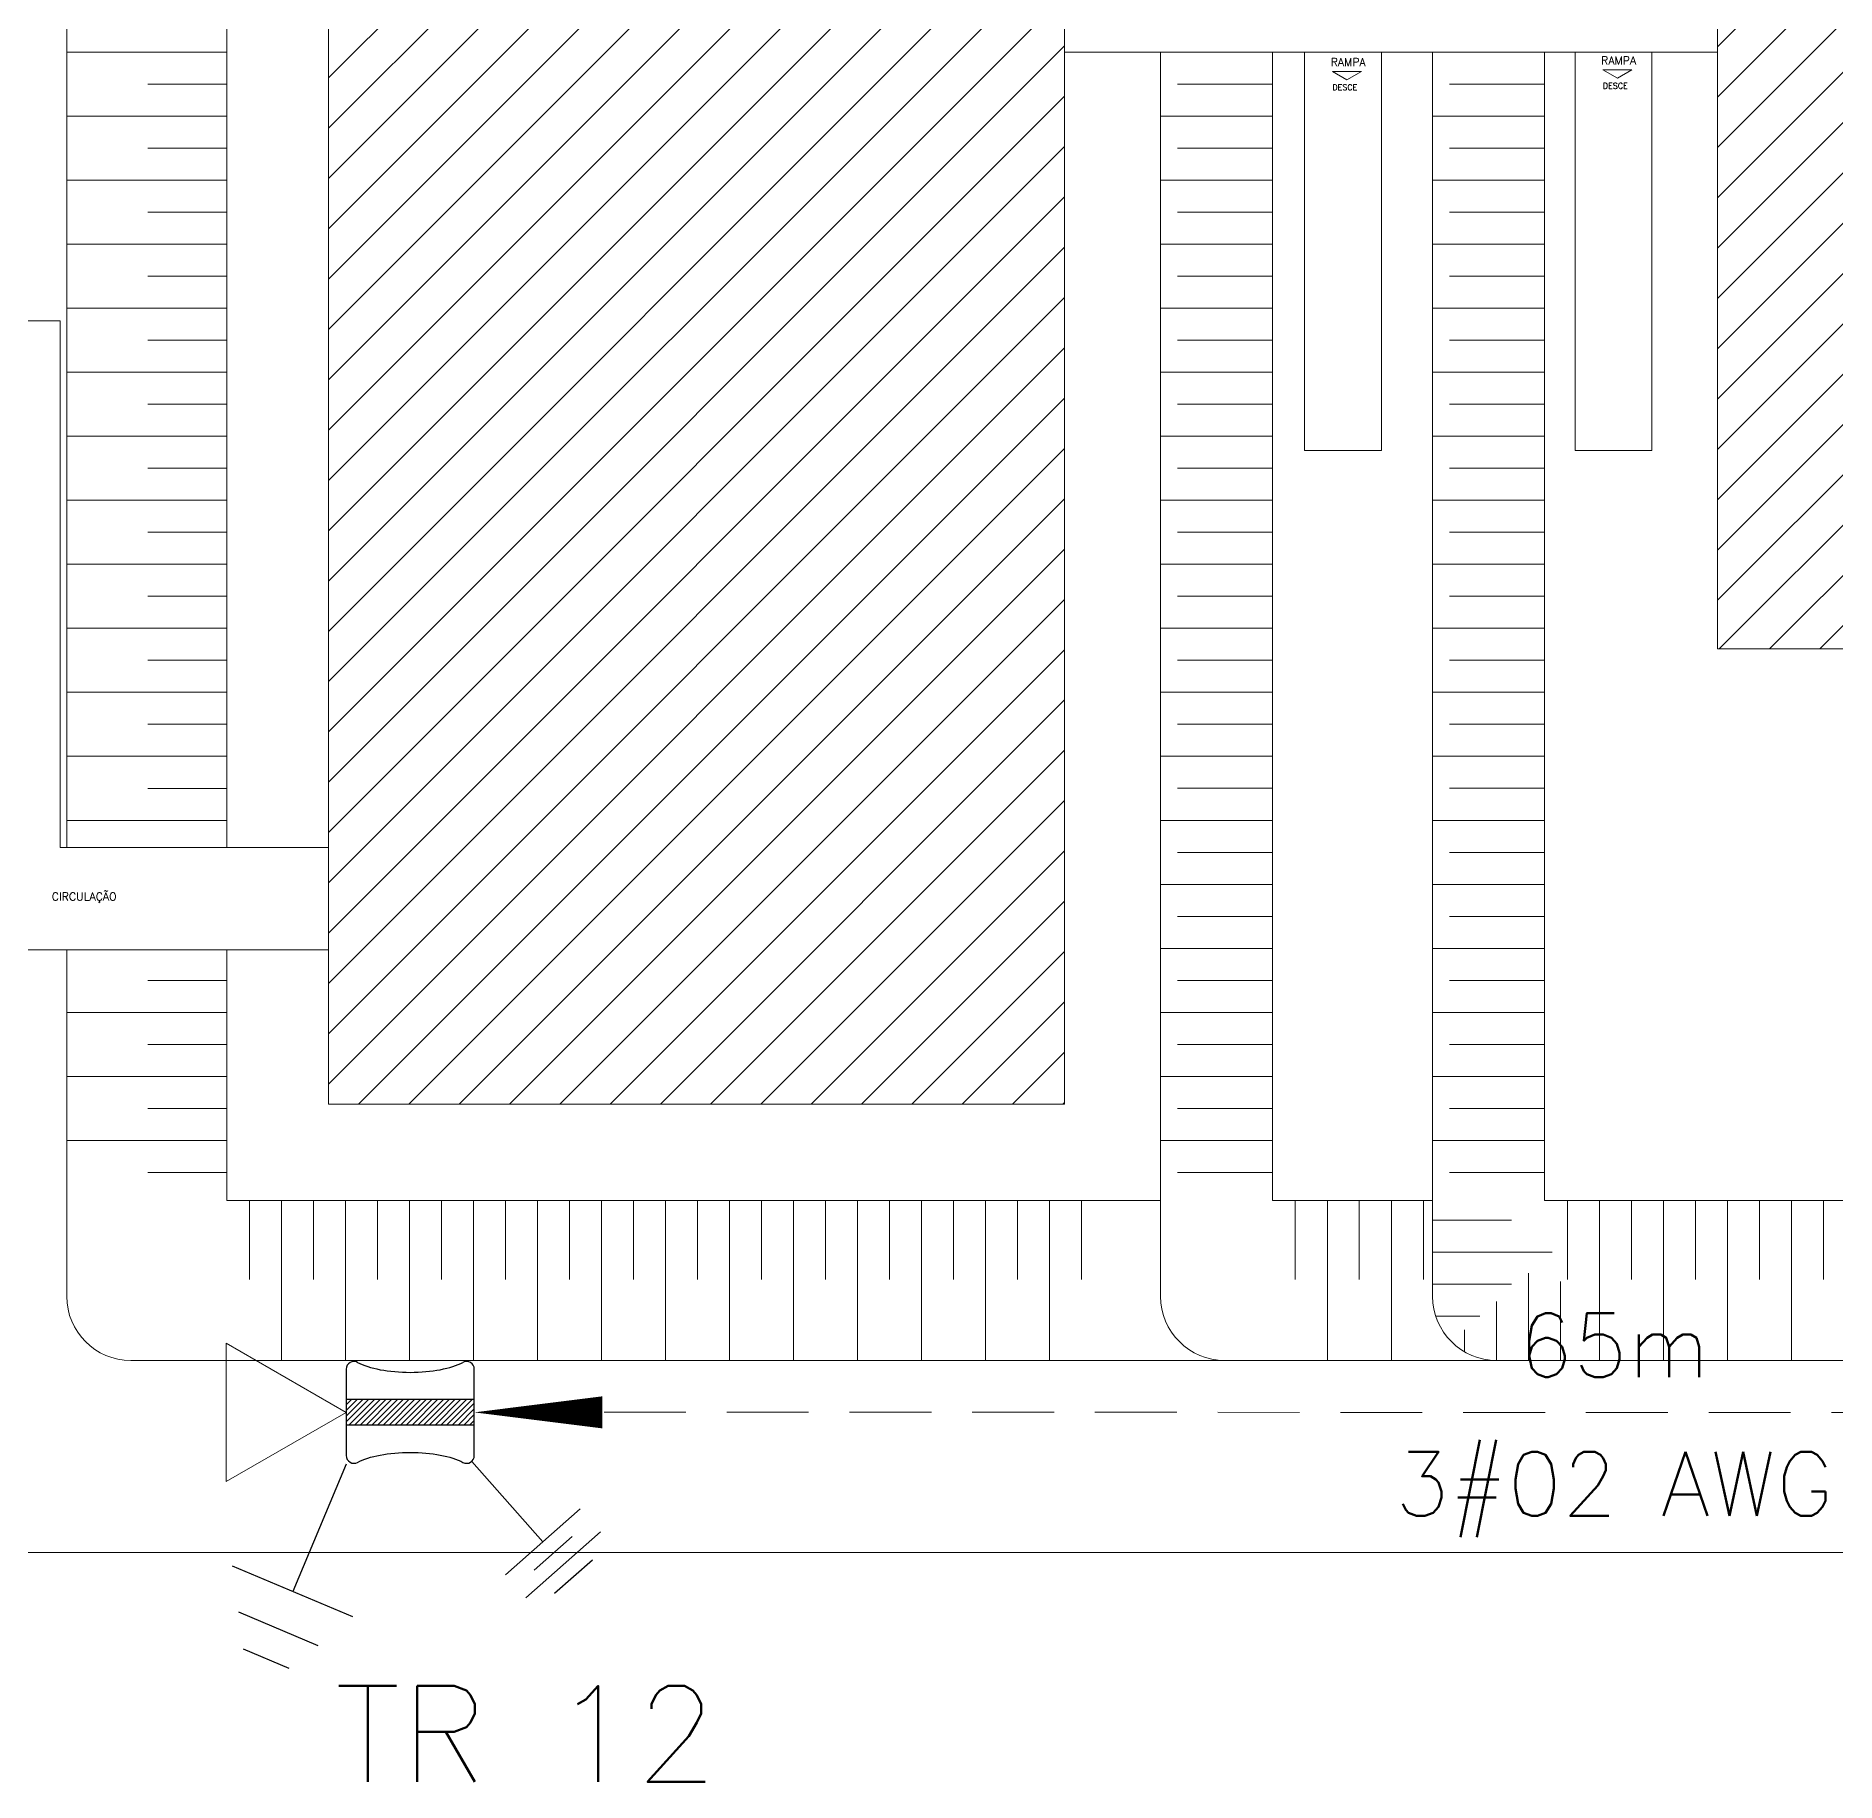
# Model space of a CAD drawing. Header units: millimetres. Extents: x 997 to 4249, y 599 to 1440.
# Drawn here: x 1782.5 to 1865, y 995.5 to 1075.5 of the extents above; entities that cross this region are included whole.
import ezdxf
from ezdxf.enums import TextEntityAlignment as Align

# ---------------------------------------------------------------- set-up
doc = ezdxf.new("R2010")
doc.units = ezdxf.units.MM
doc.linetypes.add('HIDDEN', pattern=[0.375, 0.25, -0.125])
for name, color, linetype in [('AT', 5, 'Continuous'), ('BT', 5, 'Continuous'), ('cercas existentes', 18, 'Continuous'), ('ESPECARQ', 2, 'Continuous'), ('POSTE', 5, 'Continuous'), ('POSTES', 1, 'Continuous'), ('SECUNDARIA', 5, 'Continuous'), ('taludes', 9, 'Continuous')]:
    doc.layers.add(name, color=color, linetype=linetype)
doc.styles.add('1mm', font='romans.shx', dxfattribs={"height": 2})
doc.styles.add('REGUA100', font='simplex.shx')
doc.styles.add('REGUA60', font='')
doc.styles.add('TEXTO50', font='ROMANS.SHX', dxfattribs={"height": 0.13})
doc.styles.get('REGUA60').set_extended_font_data('Swis721 LtEx BT')
pattern_1 = [(45, (-2604.8399, -1342.633), (-1.1524662, 1.1524662), [])]

# ---------------------------------------------------------------- blocks, each defined once
blk = doc.blocks.new('B600.105')
at = {"layer": 'POSTE'}
h = blk.add_hatch(dxfattribs=at)
h.set_pattern_fill('ANSI31', color=256, scale=0.04, angle=270, style=0)
h.paths.add_polyline_path([(0.4, 2), (-0.4, 2), (-0.4, -2), (0.4, -2)])
for p, q in [((1.351, 2), (-1.351, 2)), ((-0.4, 2), (-0.4, -2)), ((0.4, 2), (0.4, -2)), ((-1.351, -2), (1.351, -2))]:
    blk.add_line(p, q, dxfattribs=at)
for centre, start, end in [((-1.351, 1.76), 90, 208.4233), ((1.351, 1.76), 331.5767, 90), ((-1.351, -1.76), 151.5767, 270), ((1.351, -1.76), 270, 28.4233)]:
    blk.add_arc(centre, 0.24, start, end, dxfattribs=at)
blk.add_ellipse((-1.93, 0), major_axis=(0, 1.956), ratio=0.347643, start_param=3.712556, end_param=5.712222, dxfattribs=at)
at = {"layer": 'POSTE', "extrusion": (0, 0, -1)}
blk.add_ellipse((1.93, 0), major_axis=(0, 1.956), ratio=0.347643, start_param=3.712556, end_param=5.712222, dxfattribs=at)
blk = doc.blocks.new('Para-Raios')
at = {"layer": 'BT'}
for p, q in [((-1.19, 2.175), (1.189, 2.175)), ((-2.344, 1.45), (2.343, 1.451)), ((-2.343, 0), (2.343, 0)), ((-1.19, 0.725), (1.19, 0.725)), ((0.001, -5.043), (0, 0))]:
    blk.add_line(p, q, dxfattribs=at)
blk = doc.blocks.new('ATERRAMENTO')
at = {"layer": 'BT'}
for p, q in [((-4.31, -2.036), (-4.309, 2.037)), ((-5.562, -1.392), (-5.561, 1.297)), ((-6.573, -0.839), (-6.573, 0.713)), ((0, 0), (-4.31, 0))]:
    blk.add_line(p, q, dxfattribs=at)
blk = doc.blocks.new('INDUNI1')
at = {"color": 0, "style": 'REGUA100', "width": 1.4, "flags": 8}
for tag, p in [('NOME1', (0, 0)), ('NOME2', (0, -4.29))]:
    blk.add_attdef(tag, text='', height=2.5, dxfattribs=at).set_placement(p, align=Align.CENTER)
at = {"layer": 'ESPECARQ', "style": 'REGUA60', "width": 1.4}
blk.add_attdef('AREA', text='', height=1.5, dxfattribs=at).set_placement((0, -7.81), align=Align.CENTER)
at = {"layer": 'ESPECARQ', "style": 'REGUA60', "width": 1.4, "flags": 8}
for tag, p in [('PISO', (0, -10.31)), ('REVPAR', (0, -12.81)), ('PEDIR', (0, -15.31))]:
    blk.add_attdef(tag, text='', height=1.5, dxfattribs=at).set_placement(p, align=Align.CENTER)
blk = doc.blocks.new('gtfoods1')
at = {"layer": 'taludes', "lineweight": 5}
h = blk.add_hatch(dxfattribs=at)
h.set_pattern_fill('ANSI31', color=256, scale=0.35, style=0)
h.set_pattern_definition(pattern_1)
h.paths.add_polyline_path([(-94.822, 484.708), (-128.556, 484.708), (-128.556, 365.614), (-94.822, 365.614), (-94.822, 413.824), (-94.822, 413.824), (-94.822, 415.584), (-94.822, 419.471), (-94.822, 419.471)])
h = blk.add_hatch(dxfattribs=at)
h.set_pattern_fill('ANSI31', color=256, scale=0.35, style=0)
h.set_pattern_definition(pattern_1)
h.paths.add_polyline_path([(-35.569, 446.978), (-64.902, 446.978), (-64.902, 386.478), (-35.569, 386.478)])
h.paths.add_polyline_path([(-56.766, 417.989), (-35.713, 417.989), (-35.713, 422.389), (-56.766, 422.389)], flags=24)
for p, q in [((-140.55, 439.667), (-140.55, 377.384)), ((-133.217, 426.237), (-133.217, 377.384)), ((-133.217, 413.824), (-140.55, 413.824)), ((-83.822, 413.824), (-94.822, 413.824)), ((-83.822, 413.824), (-94.822, 413.824)), ((-90.422, 356.814, 12.071), (-90.422, 413.824, 12.071)), ((-85.289, 361.214, 12.071), (-85.289, 413.824, 12.071)), ((-83.822, 413.824), (-83.822, 397.324)), ((-80.302, 413.824), (-83.822, 413.824)), ((-83.822, 395.564), (-83.822, 413.824)), ((-64.902, 413.824), (-80.302, 413.824)), ((-80.302, 395.564), (-80.302, 413.824)), ((-71.429, 413.824), (-80.302, 413.824)), ((-80.302, 413.824), (-80.302, 395.564)), ((-77.956, 356.814, 12.071), (-77.956, 413.824, 12.071)), ((-72.822, 361.214, 12.071), (-72.822, 413.824, 12.071)), ((-71.429, 413.824), (-71.429, 397.324)), ((-71.429, 395.564), (-71.429, 413.824)), ((-67.909, 397.324), (-67.909, 413.824)), ((-64.902, 413.824), (-67.909, 413.824)), ((-67.909, 413.824), (-67.909, 395.564)), ((-133.217, 412.357), (-136.836, 412.357)), ((-85.289, 412.357), (-89.642, 412.357)), ((-72.822, 412.357), (-77.175, 412.357)), ((-133.217, 410.89), (-140.55, 410.89)), ((-85.289, 410.891), (-90.422, 410.891)), ((-72.822, 410.891), (-77.956, 410.891)), ((-133.217, 409.424), (-136.836, 409.424)), ((-85.289, 409.424), (-89.642, 409.424)), ((-72.822, 409.424), (-77.175, 409.424)), ((-133.217, 407.957), (-140.55, 407.957)), ((-85.289, 407.957), (-90.422, 407.957)), ((-72.822, 407.957), (-77.956, 407.957)), ((-133.217, 406.49), (-136.836, 406.49)), ((-85.289, 406.491), (-89.642, 406.491)), ((-72.822, 406.491), (-77.175, 406.491)), ((-133.217, 405.024), (-140.55, 405.024)), ((-133.217, 405.024), (-140.55, 405.024)), ((-85.289, 405.024), (-90.422, 405.024)), ((-72.822, 405.024), (-77.956, 405.024)), ((-133.217, 403.557), (-136.836, 403.557)), ((-85.289, 403.557), (-89.642, 403.557)), ((-72.822, 403.557), (-77.175, 403.557)), ((-133.217, 402.09), (-140.55, 402.09)), ((-85.289, 402.091), (-90.422, 402.091)), ((-72.822, 402.091), (-77.956, 402.091)), ((-144.378, 401.511, 9.177), (-140.858, 401.511, 9.177)), ((-140.858, 401.511, 9.177), (-140.858, 399.751, 9.177)), ((-133.217, 400.624), (-136.836, 400.624)), ((-85.289, 400.624), (-89.642, 400.624)), ((-72.822, 400.624), (-77.175, 400.624)), ((-140.858, 399.751, 9.177), (-140.858, 377.384, 9.177)), ((-133.217, 399.157), (-140.55, 399.157)), ((-85.289, 399.157), (-90.422, 399.157)), ((-72.822, 399.157), (-77.956, 399.157)), ((-133.216, 397.69), (-136.836, 397.69)), ((-85.289, 397.691), (-89.642, 397.691)), ((-72.822, 397.691), (-77.175, 397.691)), ((-83.822, 397.324), (-83.822, 395.564)), ((-71.429, 397.324), (-71.429, 395.564)), ((-67.909, 395.564), (-67.909, 397.324)), ((-133.216, 396.224), (-140.55, 396.224)), ((-85.289, 396.224), (-90.422, 396.224)), ((-72.822, 396.224), (-77.956, 396.224)), ((-83.822, 395.564), (-80.302, 395.564)), ((-80.302, 395.564), (-83.822, 395.564)), ((-71.429, 395.564), (-67.909, 395.564)), ((-67.909, 395.564), (-71.429, 395.564)), ((-133.216, 394.757), (-136.836, 394.757)), ((-85.289, 394.757), (-89.642, 394.757)), ((-72.822, 394.757), (-77.175, 394.757)), ((-133.216, 393.29), (-140.55, 393.29)), ((-85.289, 393.291), (-90.422, 393.291)), ((-72.822, 393.291), (-77.956, 393.291)), ((-133.216, 391.824), (-136.836, 391.824)), ((-85.289, 391.824), (-89.642, 391.824)), ((-72.822, 391.824), (-77.175, 391.824)), ((-133.216, 390.357), (-140.55, 390.357)), ((-85.289, 390.357), (-90.422, 390.357)), ((-72.822, 390.357), (-77.956, 390.357)), ((-133.216, 388.89), (-136.836, 388.89)), ((-85.289, 388.891), (-89.642, 388.891)), ((-72.822, 388.891), (-77.175, 388.891)), ((-133.216, 387.424), (-140.55, 387.424)), ((-133.216, 387.424), (-140.55, 387.424)), ((-85.289, 387.424), (-90.422, 387.424)), ((-72.822, 387.424), (-77.956, 387.424)), ((-133.216, 385.957), (-136.836, 385.957)), ((-85.289, 385.957), (-89.642, 385.957)), ((-72.822, 385.957), (-77.175, 385.957)), ((-133.216, 384.49), (-140.55, 384.49)), ((-85.289, 384.491), (-90.422, 384.491)), ((-72.822, 384.491), (-77.956, 384.491)), ((-133.216, 383.024), (-136.836, 383.024)), ((-85.289, 383.024), (-89.642, 383.024)), ((-72.822, 383.024), (-77.175, 383.024)), ((-133.216, 381.557), (-140.55, 381.557)), ((-85.289, 381.557), (-90.422, 381.557)), ((-72.822, 381.557), (-77.956, 381.557)), ((-133.216, 380.09), (-136.836, 380.09)), ((-85.289, 380.091), (-89.642, 380.091)), ((-72.822, 380.091), (-77.175, 380.091)), ((-133.216, 378.624), (-140.55, 378.624)), ((-85.289, 378.624), (-90.422, 378.624)), ((-72.822, 378.624), (-77.956, 378.624)), ((-128.556, 377.384, 9.177), (-140.858, 377.384, 9.177)), ((-85.289, 377.157), (-89.642, 377.157)), ((-72.822, 377.157), (-77.175, 377.157)), ((-85.289, 375.691), (-90.422, 375.691)), ((-72.822, 375.691), (-77.956, 375.691)), ((-85.289, 374.224), (-89.642, 374.224)), ((-72.822, 374.224), (-77.175, 374.224)), ((-128.556, 372.691, 9.177), (-155.378, 372.691, 9.177)), ((-140.55, 372.691, 12.071), (-140.55, 356.814, 12.071)), ((-133.217, 372.691, 12.071), (-133.216, 361.214, 12.071)), ((-85.289, 372.757), (-90.422, 372.757)), ((-72.822, 372.757), (-77.956, 372.757)), ((-133.216, 371.29), (-136.836, 371.29)), ((-85.289, 371.291), (-89.642, 371.291)), ((-72.822, 371.291), (-77.175, 371.291)), ((-133.216, 369.824), (-140.55, 369.824)), ((-85.289, 369.824), (-90.422, 369.824)), ((-72.822, 369.824), (-77.956, 369.824)), ((-133.216, 368.357), (-136.836, 368.357)), ((-85.289, 368.357), (-89.642, 368.357)), ((-72.822, 368.357), (-77.175, 368.357)), ((-133.216, 366.89), (-140.55, 366.89)), ((-85.289, 366.891), (-90.422, 366.891)), ((-72.822, 366.891), (-77.956, 366.891)), ((-133.216, 365.424), (-136.836, 365.424)), ((-85.289, 365.424), (-89.642, 365.424)), ((-72.822, 365.424), (-77.175, 365.424)), ((-133.216, 363.957), (-140.55, 363.957)), ((-85.289, 363.957), (-90.422, 363.957)), ((-72.822, 363.957), (-77.956, 363.957)), ((-133.216, 362.49), (-136.836, 362.49)), ((-85.289, 362.491), (-89.642, 362.491)), ((-72.822, 362.491), (-77.175, 362.491)), ((-133.216, 361.214, 12.071), (-90.422, 361.214, 12.071)), ((-90.422, 361.214, 12.071), (-132.956, 361.214, 12.071)), ((-132.174, 361.214, 12.071), (-132.174, 357.595, 12.071)), ((-130.708, 361.214, 12.071), (-130.708, 353.881, 12.071)), ((-129.241, 361.214, 12.071), (-129.241, 357.595, 12.071)), ((-127.774, 361.214, 12.071), (-127.774, 353.881, 12.071)), ((-126.308, 361.214, 12.071), (-126.308, 357.595, 12.071)), ((-124.841, 361.214, 12.071), (-124.841, 353.881, 12.071)), ((-124.841, 361.214, 12.071), (-124.841, 357.595, 12.071)), ((-123.374, 361.214, 12.071), (-123.374, 357.595, 12.071)), ((-121.908, 361.214, 12.071), (-121.908, 353.881, 12.071)), ((-120.441, 361.214, 12.071), (-120.441, 357.595, 12.071)), ((-118.974, 361.214, 12.071), (-118.974, 353.881, 12.071)), ((-117.508, 361.214, 12.071), (-117.508, 357.595, 12.071)), ((-116.041, 361.214, 12.071), (-116.041, 353.881, 12.071)), ((-114.574, 361.214, 12.071), (-114.574, 357.595, 12.071)), ((-113.108, 361.214, 12.071), (-113.108, 353.881, 12.071)), ((-111.641, 361.214, 12.071), (-111.641, 357.595, 12.071)), ((-110.174, 361.214, 12.071), (-110.174, 353.881, 12.071)), ((-110.174, 361.214, 12.071), (-110.174, 357.595, 12.071)), ((-108.708, 361.214, 12.071), (-108.708, 357.595, 12.071)), ((-107.241, 361.214, 12.071), (-107.241, 353.881, 12.071)), ((-105.774, 361.214, 12.071), (-105.774, 357.595, 12.071)), ((-104.308, 361.214, 12.071), (-104.308, 353.881, 12.071)), ((-102.841, 361.214, 12.071), (-102.841, 357.595, 12.071)), ((-101.374, 361.214, 12.071), (-101.374, 353.881, 12.071)), ((-101.374, 361.214, 12.071), (-101.374, 357.595, 12.071)), ((-99.908, 361.214, 12.071), (-99.908, 357.595, 12.071)), ((-98.441, 361.214, 12.071), (-98.441, 353.881, 12.071)), ((-96.974, 361.214, 12.071), (-96.974, 357.595, 12.071)), ((-95.508, 361.214, 12.071), (-95.508, 353.881, 12.071)), ((-94.041, 361.214, 12.071), (-94.041, 357.595, 12.071)), ((-85.289, 361.214, 12.071), (-77.956, 361.214, 12.071)), ((-84.247, 361.214, 12.071), (-84.247, 357.595, 12.071)), ((-82.78, 361.214, 12.071), (-82.78, 353.881, 12.071)), ((-81.314, 361.214, 12.071), (-81.314, 357.595, 12.071)), ((-79.847, 361.214, 12.071), (-79.847, 353.881, 12.071)), ((-78.38, 361.214, 12.071), (-78.38, 357.595, 12.071)), ((-11.735, 361.214, 12.071), (-72.822, 361.214, 12.071)), ((-71.78, 361.214, 12.071), (-71.78, 357.595, 12.071)), ((-70.314, 361.214, 12.071), (-70.314, 353.881, 12.071)), ((-68.847, 361.214, 12.071), (-68.847, 357.595, 12.071)), ((-67.38, 361.214, 12.071), (-67.38, 353.881, 12.071)), ((-65.914, 361.214, 12.071), (-65.914, 357.595, 12.071)), ((-64.447, 361.214, 12.071), (-64.447, 353.881, 12.071)), ((-64.447, 361.214, 12.071), (-64.447, 357.595, 12.071)), ((-62.98, 361.214, 12.071), (-62.98, 357.595, 12.071)), ((-61.514, 361.214, 12.071), (-61.514, 353.881, 12.071)), ((-60.047, 361.214, 12.071), (-60.047, 357.595, 12.071)), ((-77.956, 360.302), (-74.336, 360.302)), ((-77.956, 358.836), (-72.478, 358.836)), ((-77.956, 357.369), (-74.336, 357.369)), ((-73.556, 353.881, 12.071), (-73.556, 357.88, 12.071)), ((-72.089, 353.881, 12.071), (-72.089, 357.5, 12.071)), ((-75.022, 353.881, 12.071), (-75.022, 356.579, 12.071)), ((-77.81, 355.902), (-75.786, 355.902)), ((-76.489, 354.274, 12.071), (-76.489, 355.279, 12.071)), ((-87.489, 353.881, 12.071), (-137.616, 353.881, 12.071)), ((-87.489, 353.881, 12.071), (-75.022, 353.881, 12.071)), ((-16.135, 353.881, 12.071), (-75.022, 353.881, 12.071)), ((-16.135, 345.081, 12.071), (-254.95, 345.08))]:
    blk.add_line(p, q, dxfattribs=at)
for points in [[(-128.556, 484.708), (-94.822, 484.708), (-94.822, 365.614), (-128.556, 365.614)], [(-64.902, 446.978), (-35.569, 446.978), (-35.569, 386.478), (-64.902, 386.478)]]:
    blk.add_lwpolyline(points, close=True, dxfattribs=at)
for points in [[(-86.037, 415.584), (-94.822, 415.584), (-94.822, 413.824), (-83.822, 413.824)], [(-78.029, 413.824), (-67.029, 413.824)]]:
    blk.add_lwpolyline(points, dxfattribs=at)
at = {"layer": 'taludes', "lineweight": 5, "elevation": 12.071}
for points in [[(-81.883, 412.551), (-81.221, 412.933), (-82.545, 412.933)], [(-69.489, 412.621), (-68.827, 413.003), (-70.151, 413.003)]]:
    blk.add_lwpolyline(points, close=True, dxfattribs=at)
at = {"layer": 'taludes', "lineweight": 5}
for centre, start in [((-137.616, 356.814, 12.071), 180.00029), ((-137.616, 356.814, 12.071), 180.00029), ((-87.489, 356.814, 12.071), 180), ((-87.489, 356.814, 12.071), 180.00029), ((-75.022, 356.814, 12.071), 180), ((-75.022, 356.814, 12.071), 180.00029)]:
    blk.add_arc(centre, 2.933, start, 270, dxfattribs=at)
at = {"layer": 'taludes', "lineweight": 5, "extrusion": (0, 0, -1)}
ref = blk.add_blockref('INDUNI1', (81.971, 413.181, -12.071), dxfattribs=dict(at, xscale=0.1466666665471469, yscale=0.1466666661202908, zscale=-0.1466666666664864))
ref.add_attrib('NOME1', 'RAMPA', dxfattribs={"layer": '0', "color": 0, "height": 0.3667, "style": 'REGUA100', "flags": 8}).set_placement((-81.825, 413.181, 12.071), align=Align.CENTER)
ref = blk.add_blockref('INDUNI1', (69.578, 413.252, -12.071), dxfattribs=dict(at, xscale=0.1466666665471469, yscale=0.1466666661202908, zscale=-0.1466666666664864))
ref.add_attrib('NOME1', 'RAMPA', dxfattribs={"layer": '0', "color": 0, "height": 0.3667, "style": 'REGUA100', "flags": 8}).set_placement((-69.431, 413.252, 12.071), align=Align.CENTER)
ref = blk.add_blockref('INDUNI1', (139.897, 374.949, -21.248), dxfattribs=dict(at, xscale=0.1466666665471469, yscale=0.1466666661202908, zscale=-0.1466666666664864))
ref.add_attrib('NOME1', 'CIRCULAÇÃO', dxfattribs={"layer": '0', "color": 0, "height": 0.3667, "style": 'REGUA100', "flags": 8}).set_placement((-139.75, 374.949, 21.248), align=Align.CENTER)
at = {"layer": 'taludes', "linetype": 'Continuous', "lineweight": 5, "style": 'TEXTO50'}
for p in [(-82.55, 412.074, 12.071), (-70.157, 412.144, 12.071)]:
    blk.add_text('DESCE', height=0.2669, dxfattribs=at).set_placement(p)

msp = doc.modelspace()

# ---------------------------------------------------------------- linework, layer by layer
at = {"layer": 'AT', "linetype": 'HIDDEN', "lineweight": 5, "ltscale": 15}
msp.add_line((1808.526, 1012.424, 12.071), (1901.282, 1012.422, 12.071), dxfattribs=at)
at = {"layer": 'POSTES', "color": 5, "lineweight": 5, "elevation": 12.071}
msp.add_lwpolyline([(1791.214, 1015.599), (1791.213, 1009.248), (1796.713, 1012.422)], close=True, dxfattribs=at)
at = {"layer": 'SECUNDARIA', "lineweight": 5, "elevation": 12.071}
msp.add_lwpolyline([(1802.58, 1012.422, 0, 1.467, 0), (1808.447, 1012.422, 1.467, 1.467, 0)], format="xyseb", dxfattribs=at)

# ---------------------------------------------------------------- block references
at = {"layer": 'BT', "lineweight": 5}
for name, p, xscale, yscale, zscale, rotation in [('Para-Raios', (1805.721, 1006.493, 12.071), -0.9753333333333334, 0.9753333333333335, 0.9753333333333335, 221.5154819335925), ('ATERRAMENTO', (1796.714, 1010.043, 12.071), 1.466666666666667, 1.466666666666667, 1.466666666666667, 67.14399144000133)]:
    msp.add_blockref(name, p, dxfattribs=dict(at, xscale=xscale, yscale=yscale, zscale=zscale, rotation=rotation))
at = {"layer": 'cercas existentes', "color": 1}
msp.add_blockref('gtfoods1', (1924.454, 660.921), dxfattribs=at)
at = {"layer": 'POSTES', "lineweight": 5, "xscale": 1.466666666666667, "yscale": 1.466666666666667, "zscale": 1.466666666666667, "rotation": 270.0000000343306}
msp.add_blockref('B600.105', (1799.647, 1012.422, 12.071), dxfattribs=at)

# ---------------------------------------------------------------- texts
at = {"layer": 'BT', "lineweight": 5, "style": '1mm'}
for s, p in [('65m', (1854.818, 1014.027, 12.071)), ('3#02 AWG', (1854.818, 1007.677, 12.071))]:
    msp.add_text(s, height=2.9333, dxfattribs=at).set_placement(p, align=Align.CENTER)
msp.add_text('TR 12', height=4.4, dxfattribs=at).set_placement((1796.189, 995.488, -4.925))

doc.saveas('drawing.dxf')
